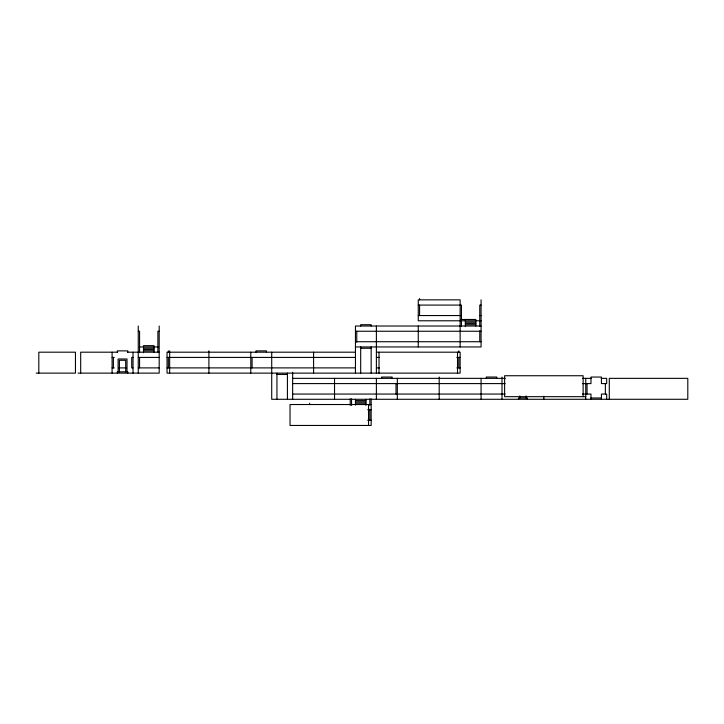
<?xml version="1.0" encoding="UTF-8"?>
<svg xmlns="http://www.w3.org/2000/svg" width="724" height="724" viewBox="0 0 724 724"><rect width="100%" height="100%" fill="white"/><g stroke="black" fill="none" stroke-linecap="round" stroke-linejoin="round"><path stroke-width="1.09" d="M418.264 305.085L461.441 305.085L461.441 326.452M481.071 305.085L479.759 305.085L479.759 326.452M418.264 315.546L461.441 315.546M479.759 315.546L481.071 315.546M461.179 319.474L475.831 319.474L475.831 326.017M481.071 320.786L418.264 320.786L418.264 299.854L460.129 299.854L460.129 346.95M465.369 322.089L475.831 322.089M465.369 323.402L475.831 323.402M465.369 324.714L475.831 324.714M481.071 326.017L355.457 326.017L355.457 373.122M138.257 331.248L139.569 331.248L139.569 352.624M159.19 331.248L157.886 331.248L157.886 352.624M355.457 331.248L481.071 331.248M355.457 341.719L481.071 341.719M139.307 346.95L158.149 346.95M355.457 346.95L481.071 346.95L481.071 299.854M143.488 348.262L153.959 348.262M360.688 348.262L371.159 348.262M143.488 349.574L153.959 349.574M143.488 350.878L153.959 350.878M117.695 352.19L80.69 352.19L80.69 373.122M127.515 352.19L159.19 352.19M355.457 352.19L167.045 352.19L167.045 373.122L460.129 373.122L460.129 352.19L376.389 352.19M112.093 357.421L114.292 357.421M133.026 357.421L131.714 357.421L131.714 367.892L133.026 367.892M138.257 357.421L159.19 357.421M167.045 357.421L355.457 357.421M376.389 357.421L379.53 357.421M456.826 357.421L460.129 357.421M112.093 367.892L114.292 367.892M118.7 367.892L126.41 367.892M138.257 367.892L159.19 367.892M167.045 367.892L355.457 367.892M376.389 367.892L379.53 367.892M456.826 367.892L460.129 367.892M36.2 373.122L75.45 373.122L75.45 352.19L38.815 352.19L38.815 373.122M78.074 373.122L159.19 373.122L159.19 326.017M276.948 374.426L287.419 374.426M292.65 378.353L505.307 378.353M582.44 378.353L591.255 378.353M601.164 378.353L606.676 378.353L606.676 383.593L601.445 383.593L601.445 377.05L590.974 377.05L590.974 383.593L582.44 383.593M292.65 383.593L505.144 383.593M292.65 394.055L505.144 394.055M582.44 394.055L590.974 394.055L590.974 399.286M585.743 396.671L504.619 396.671L504.619 375.738L583.128 375.738L583.128 396.671M590.974 397.983L601.445 397.983M355.457 400.598L365.928 400.598M355.457 401.911L365.928 401.911M355.457 403.214L365.928 403.214M371.159 404.526L290.034 404.526L290.034 425.459L371.159 425.459L371.159 398.852M367.674 409.757L371.159 409.757M367.674 420.228L371.159 420.228M609.291 399.286L609.291 378.353L687.8 378.353L687.8 399.286L271.717 399.286L271.717 352.19M606.676 399.286L606.676 394.055L601.445 394.055L601.445 399.286M605.373 383.593L605.373 394.055M587.046 383.593L587.046 394.055M585.743 378.353L585.743 399.286M543.869 396.146L543.869 399.286M527.389 399.286L527.389 397.983L518.493 397.983L518.493 399.286M526.077 395.892L526.077 397.983M519.796 395.892L519.796 397.983M502.004 377.05L502.004 399.286M496.773 378.353L496.773 377.05L486.302 377.05L486.302 378.353M481.071 378.353L481.071 399.286M479.759 330.814L479.759 341.719M465.369 319.474L465.369 326.578M458.826 350.878L458.826 352.19M458.826 357.421L458.826 367.892M457.514 352.19L457.514 373.122M439.197 377.05L439.197 399.286M419.567 298.541L419.567 299.854M419.567 305.085L419.567 315.546M418.264 326.017L418.264 346.95M397.331 378.353L397.331 399.286M396.019 383.593L396.019 394.055M392.091 378.353L392.091 377.05L381.629 377.05L381.629 378.353M379.014 352.19L379.014 373.122M376.389 326.017L376.389 373.122M376.389 378.353L376.389 399.286M371.159 326.017L371.159 324.714L360.688 324.714L360.688 326.017M371.159 346.95L371.159 373.122M369.846 398.852L369.846 405.395M369.846 409.322L369.846 420.228M368.543 404.526L368.543 425.459M365.928 399.286L365.928 405.349M360.688 346.95L360.688 373.122M356.769 331.248L356.769 342.153M355.457 399.286L355.457 405.087M351.529 398.852L351.529 405.395M350.226 398.852L350.226 405.395M334.524 378.353L334.524 399.286M313.592 352.19L313.592 373.122M309.664 403.214L309.664 404.526M292.65 372.254L292.65 399.286M287.419 373.122L287.419 399.286M276.948 373.122L276.948 399.286M266.486 352.19L266.486 350.878L256.015 350.878L256.015 352.19M252.088 357.421L252.088 367.892M250.785 352.19L250.785 373.122M208.91 350.878L208.91 373.122M169.66 350.878L169.66 373.122M168.348 350.878L168.348 352.19M168.348 357.421L168.348 367.892M153.959 352.19L153.959 345.647L143.488 345.647L143.488 352.751M139.569 357.421L139.569 367.892M138.257 326.017L138.257 373.122M133.026 352.19L133.026 373.122M127.786 352.19L127.786 350.878L117.324 350.878L117.324 352.19M127.786 373.122L127.786 371.81L117.324 371.81L117.324 373.122M127.008 371.81L127.008 358.986L118.112 358.986L118.112 371.81M125.695 371.81L125.695 360.299L119.415 360.299L119.415 371.81M113.397 357.421L113.397 367.892M112.093 352.19L112.093 373.122"/></g></svg>
